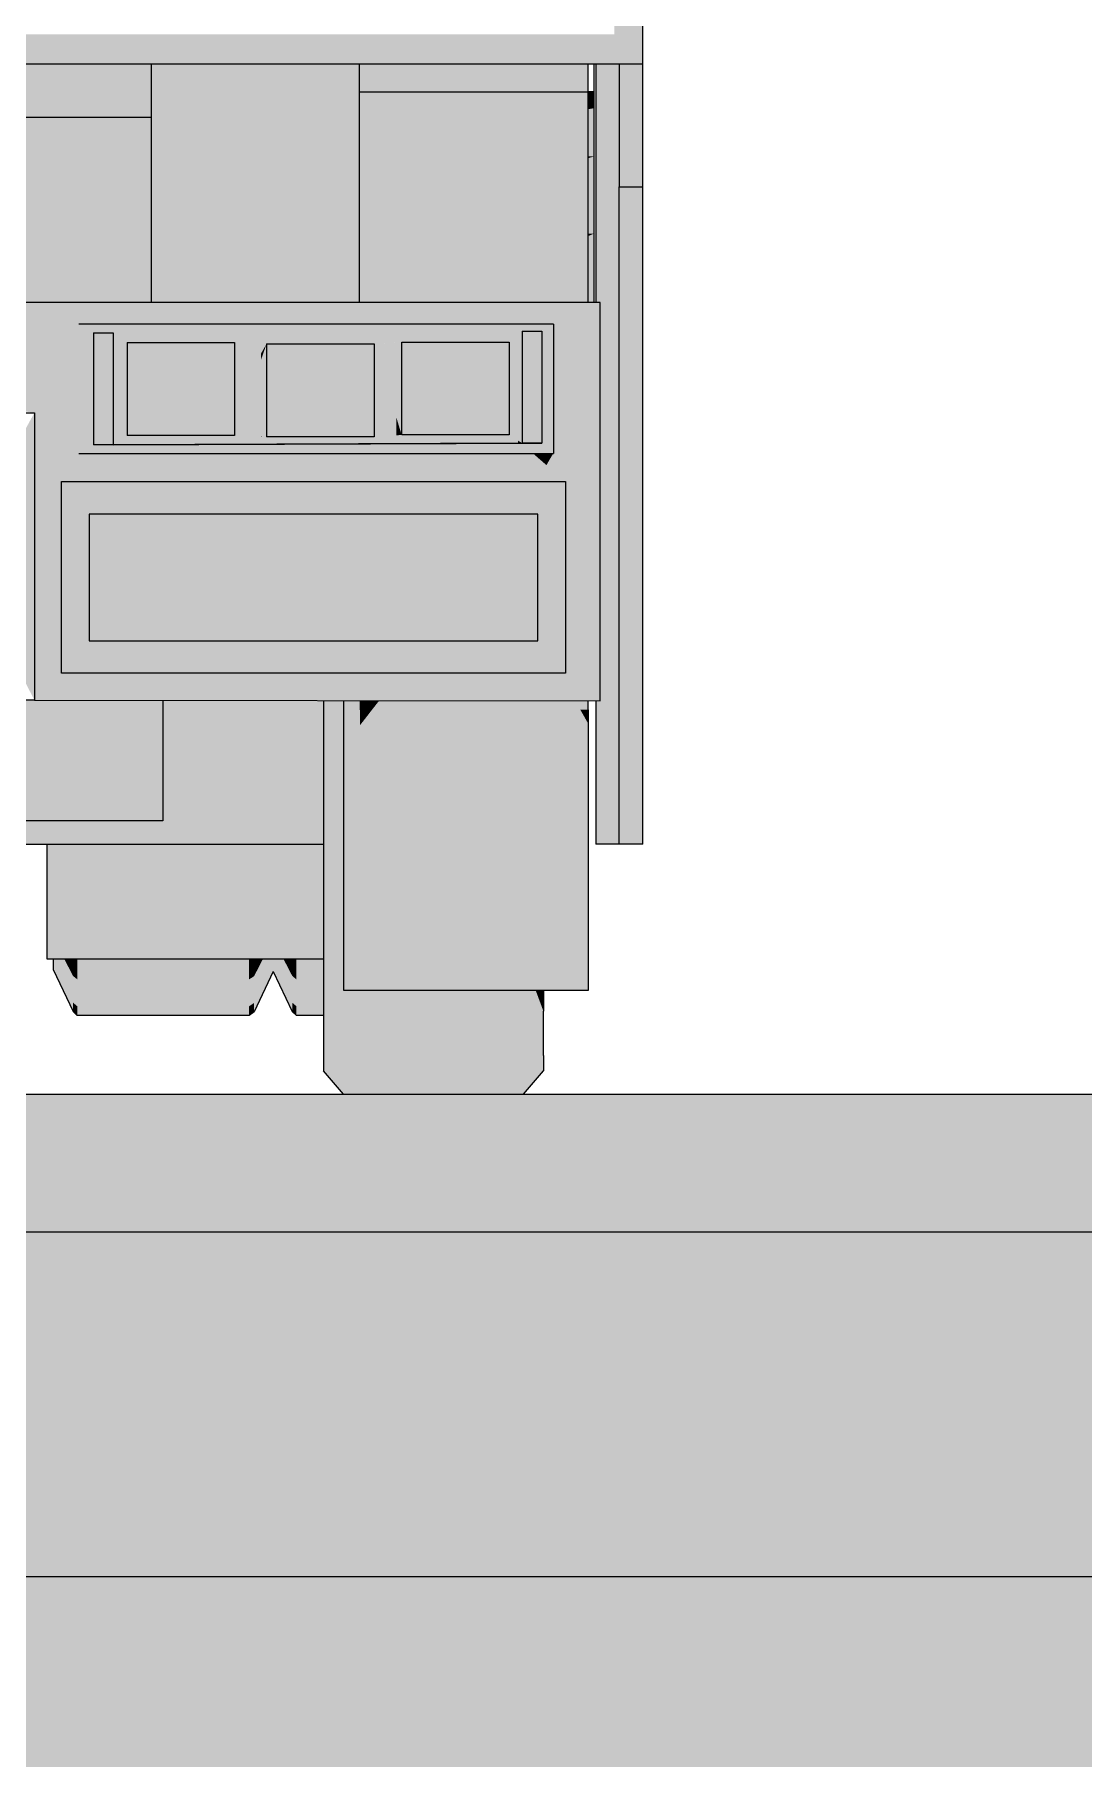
# Model space of a CAD drawing. Header units: millimetres. Extents: x 365175 to 2667127, y -330297 to -162108.
# Drawn here: x 2400148 to 2400910, y -324415 to -323165 of the extents above; entities that cross this region are included whole.
import ezdxf

# ---------------------------------------------------------------- set-up
doc = ezdxf.new("R2010")
doc.units = ezdxf.units.MM
doc.header["$MEASUREMENT"] = 0
doc.linetypes.add('Wipeout_Contour', pattern=[1000, 0, -1000])
doc.layers.add('Cars', color=7, linetype='Continuous')
doc.layers.add('Sols_ Dalles', color=7, linetype='Continuous')

# ---------------------------------------------------------------- blocks, each defined once
blk = doc.blocks.new('Élément de coupe_1427_4', base_point=(2775447.7, -323933.6))
at = {"layer": 'Sols_ Dalles', "linetype": 'Continuous', "lineweight": 0, "true_color": 0x000000}
blk.add_hatch(color=18, dxfattribs=at).paths.add_polyline_path([(2398312.6, -323933.6), (2398312.6, -324033.6), (2401602.6, -324033.6), (2401602.6, -323933.6)])
at = {"layer": 'Sols_ Dalles', "color": 250, "linetype": 'Continuous', "lineweight": 5, "true_color": 0x1f1f1f}
blk.add_line((2398312.6, -323933.6), (2401602.6, -323933.6), dxfattribs=at)
blk = doc.blocks.new('Élément de coupe_1488_4', base_point=(2775447.7, -323933.6))
at = {"color": 254, "linetype": 'Wipeout_Contour', "lineweight": 0, "ltscale": 9501782.059276592}
blk.add_wipeout([(2403585.1, -324283.6), (2403585.1, -324033.6), (2302842.5, -324033.6), (2302842.5, -324283.6)], dxfattribs=at)
at = {"linetype": 'Continuous', "lineweight": 5, "true_color": 0x00e7c4}
h = blk.add_hatch(dxfattribs=at)
h.set_pattern_fill('Plâtre_0004', color=120, style=0, pattern_type=2)
h.set_pattern_definition([(0, (2775447.68, -323933.55), (0, 86.60254), [0, -50]), (0, (2775472.68, -323890.25), (0, 86.60254), [0, -50])])
h.paths.add_polyline_path([(2403585.1, -324283.6), (2403585.1, -324033.6), (2302842.5, -324033.6), (2302842.5, -324283.6)])
at = {"color": 7, "linetype": 'Continuous', "lineweight": 5}
for p, q in [((2403585.1, -324033.6), (2302842.5, -324033.6)), ((2403585.1, -324283.6), (2302842.5, -324283.6))]:
    blk.add_line(p, q, dxfattribs=at)
blk = doc.blocks.new('Élément de coupe_1494_4', base_point=(2775447.7, -323933.6))
at = {"layer": 'Cars', "linetype": 'Continuous', "lineweight": 0, "true_color": 0x000000}
for points in [[(2400589.8, -323186.2), (2400589.8, -321369.7), (2400569.1, -323164.6)], [(2400569.1, -323164.6), (2399156.2, -323186.2), (2400589.8, -323186.2)], [(2399176.9, -323164.6), (2399156.2, -323186.2), (2400569.1, -323164.6)], [(2399552.1, -323186.2), (2399552.1, -323190.8), (2400232.9, -323223.2), (2400232.9, -323186.2)], [(2399552.1, -323186.2), (2399552.1, -323190.8), (2400232.9, -323223.2), (2400232.9, -323186.2)], [(2399552.1, -323190.8), (2399552.1, -323224.9), (2400232.9, -323224.9), (2400232.9, -323223.2)], [(2399552.1, -323190.8), (2399552.1, -323224.9), (2400232.9, -323224.9), (2400232.9, -323223.2)], [(2400232.9, -323359.2), (2400383.9, -323186.2), (2400232.9, -323186.2)], [(2400383.9, -323186.2), (2400232.9, -323359.2), (2400383.9, -323359.2)], [(2400383.9, -323186.2), (2400232.9, -323186.2), (2400232.9, -323318.1), (2400268.8, -323318.1)], [(2400268.8, -323318.1), (2400383.9, -323318.1), (2400383.9, -323186.2)], [(2400383.9, -323186.2), (2400383.9, -323186.5), (2400550.3, -323191.8), (2400550.3, -323186.2)], [(2400383.9, -323186.2), (2400383.9, -323186.5), (2400550.3, -323191.8), (2400550.3, -323186.2)], [(2400383.9, -323186.5), (2400383.9, -323191.8), (2400550.3, -323191.8)], [(2400383.9, -323186.5), (2400383.9, -323191.8), (2400550.3, -323191.8)], [(2400555.7, -323186.2), (2400555.7, -323359.2), (2400558.8, -323359.2), (2400558.8, -323648.2), (2400555.7, -323648.2), (2400555.7, -323752.2), (2400572.7, -323752.2)], [(2400555.7, -323186.2), (2400555.7, -323359.2), (2400558.8, -323359.2), (2400558.8, -323648.2), (2400555.7, -323648.2), (2400555.7, -323752.2), (2400572.7, -323752.2)], [(2400572.7, -323622.2), (2400572.7, -323405.3), (2400572.7, -323275.3), (2400572.7, -323186.2), (2400555.7, -323186.2), (2400572.7, -323752.2)], [(2400572.7, -323622.2), (2400572.7, -323405.3), (2400572.7, -323275.3), (2400572.7, -323186.2), (2400555.7, -323186.2), (2400572.7, -323752.2)], [(2400555.7, -323245.7), (2400557.4, -323242.7), (2400555.7, -323186.2)], [(2400572.7, -323186.2), (2400555.7, -323186.2), (2400557.4, -323242.7), (2400572.7, -323215.9)], [(2400589.8, -323186.2), (2400572.7, -323275.3), (2400589.8, -323275.3)], [(2400589.8, -323186.2), (2400572.7, -323275.3), (2400589.8, -323275.3)], [(2400572.7, -323186.2), (2400572.7, -323275.3), (2400589.8, -323186.2)], [(2400572.7, -323186.2), (2400572.7, -323275.3), (2400589.8, -323186.2)], [(2400572.7, -323215.9), (2400589.8, -323186.2), (2400572.7, -323186.2)], [(2400383.9, -323191.8), (2400383.9, -323192.8), (2400525.9, -323206.2), (2400550.3, -323206.2), (2400550.3, -323191.8)], [(2400383.9, -323191.8), (2400383.9, -323192.8), (2400525.9, -323206.2), (2400550.3, -323206.2), (2400550.3, -323191.8)], [(2400383.9, -323192.8), (2400383.9, -323206.2), (2400525.9, -323206.2)], [(2400383.9, -323192.8), (2400383.9, -323206.2), (2400525.9, -323206.2)], [(2400383.9, -323218.1), (2400550.3, -323218.1), (2400550.3, -323206.2), (2400383.9, -323217.3)], [(2400383.9, -323218.1), (2400550.3, -323218.1), (2400550.3, -323206.2), (2400383.9, -323217.3)], [(2400383.9, -323217.3), (2400550.3, -323206.2), (2400383.9, -323206.2)], [(2400383.9, -323217.3), (2400550.3, -323206.2), (2400383.9, -323206.2)], [(2400554.5, -323206.2), (2400550.3, -323206.2), (2400550.3, -323206.5)], [(2400554.5, -323206.2), (2400550.3, -323206.2), (2400550.3, -323206.5)], [(2400550.3, -323218.1), (2400554.5, -323218.1), (2400554.5, -323206.2), (2400550.3, -323206.5)], [(2400550.3, -323218.1), (2400554.5, -323218.1), (2400554.5, -323206.2), (2400550.3, -323206.5)], [(2400141.6, -323224.9), (2400141.6, -323359.2), (2400146.4, -323359.2), (2400186.9, -323224.9)], [(2400141.6, -323224.9), (2400141.6, -323359.2), (2400146.4, -323359.2), (2400186.9, -323224.9)], [(2400146.4, -323359.2), (2400195.9, -323359.2), (2400195.9, -323224.9), (2400186.9, -323224.9)], [(2400146.4, -323359.2), (2400195.9, -323359.2), (2400195.9, -323224.9), (2400186.9, -323224.9)], [(2400195.9, -323224.9), (2400195.9, -323359.2), (2400198.9, -323359.2), (2400224.3, -323224.9)], [(2400195.9, -323224.9), (2400195.9, -323359.2), (2400198.9, -323359.2), (2400224.3, -323224.9)], [(2400198.9, -323359.2), (2400230, -323359.2), (2400230, -323224.9), (2400224.3, -323224.9)], [(2400198.9, -323359.2), (2400230, -323359.2), (2400230, -323224.9), (2400224.3, -323224.9)], [(2400230, -323359.2), (2400231, -323359.2), (2400232.9, -323330.3), (2400232.9, -323224.9), (2400230, -323224.9)], [(2400230, -323359.2), (2400231, -323359.2), (2400232.9, -323330.3), (2400232.9, -323224.9), (2400230, -323224.9)], [(2400383.9, -323253.1), (2400550.3, -323253.1), (2400550.3, -323218.1), (2400383.9, -323250.9)], [(2400383.9, -323253.1), (2400550.3, -323253.1), (2400550.3, -323218.1), (2400383.9, -323250.9)], [(2400383.9, -323218.1), (2400383.9, -323250.9), (2400550.3, -323218.1)], [(2400383.9, -323218.1), (2400383.9, -323250.9), (2400550.3, -323218.1)], [(2400554.5, -323218.1), (2400550.3, -323218.1), (2400550.3, -323218.9)], [(2400554.5, -323218.1), (2400550.3, -323218.1), (2400550.3, -323218.9)], [(2400550.3, -323218.9), (2400550.3, -323253.1), (2400554.5, -323253.1), (2400554.5, -323218.1)], [(2400550.3, -323218.9), (2400550.3, -323253.1), (2400554.5, -323253.1), (2400554.5, -323218.1)], [(2400383.9, -323305.6), (2400383.9, -323309.1), (2400550.3, -323309.1), (2400550.3, -323253.1)], [(2400383.9, -323305.6), (2400550.3, -323253.1), (2400383.9, -323253.1)], [(2400383.9, -323305.6), (2400550.3, -323253.1), (2400383.9, -323253.1)], [(2400383.9, -323309.1), (2400519.3, -323309.1), (2400530.9, -323288.9), (2400529.2, -323309.1), (2400550.3, -323309.1), (2400550.3, -323253.1), (2400383.9, -323305.6)], [(2400550.3, -323309.1), (2400554.5, -323309.1), (2400554.5, -323253.1), (2400550.3, -323254.4)], [(2400554.5, -323253.1), (2400550.3, -323253.1), (2400550.3, -323254.4)], [(2400554.5, -323253.1), (2400550.3, -323253.1), (2400550.3, -323254.4)], [(2400550.3, -323309.1), (2400554.5, -323309.1), (2400554.5, -323253.1), (2400550.3, -323254.4)], [(2400572.7, -323275.3), (2400559.1, -323299.1), (2400572.7, -323752.2)], [(2400572.7, -323752.2), (2400589.8, -323752.2), (2400572.7, -323275.3)], [(2400572.7, -323752.2), (2400589.8, -323752.2), (2400572.7, -323275.3)], [(2400589.8, -323752.2), (2400589.8, -323622.2), (2400589.8, -323405.3), (2400589.8, -323275.3), (2400572.7, -323275.3)], [(2400589.8, -323752.2), (2400589.8, -323622.2), (2400589.8, -323405.3), (2400589.8, -323275.3), (2400572.7, -323275.3)], [(2400559.1, -323299.1), (2400555.7, -323305), (2400555.7, -323359.2), (2400558.8, -323359.2), (2400558.8, -323648.2), (2400555.7, -323648.2), (2400555.7, -323752.2), (2400572.7, -323752.2)], [(2400383.9, -323309.1), (2400383.9, -323359.2), (2400429.8, -323359.2), (2400550.3, -323309.1)], [(2400383.9, -323309.1), (2400383.9, -323359.2), (2400429.8, -323359.2), (2400509.6, -323326.1), (2400519.3, -323309.1)], [(2400550.3, -323309.1), (2400429.8, -323359.2), (2400550.3, -323359.2)], [(2400523, -323359.2), (2400550.3, -323359.2), (2400550.3, -323309.1), (2400528, -323318.4)], [(2400528, -323318.4), (2400550.3, -323309.1), (2400529.2, -323309.1), (2400528.9, -323310.8)], [(2400550.3, -323310.9), (2400550.3, -323359.2), (2400554.5, -323359.2), (2400554.5, -323309.1)], [(2400550.3, -323310.9), (2400554.5, -323309.1), (2400550.3, -323309.1)], [(2400550.3, -323310.9), (2400550.3, -323359.2), (2400554.5, -323359.2), (2400554.5, -323309.1)], [(2400550.3, -323310.9), (2400554.5, -323309.1), (2400550.3, -323309.1)], [(2400429.8, -323359.2), (2400490.6, -323359.2), (2400509.6, -323326.1)], [(2400231, -323359.2), (2400232.9, -323359.2), (2400232.9, -323330.3)], [(2400231, -323359.2), (2400232.9, -323359.2), (2400232.9, -323330.3)], [(2399552.1, -323359.2), (2400148.3, -323439.1), (2400180.6, -323408.6), (2400180.6, -323374.9), (2400216.2, -323374.9), (2400232.9, -323359.2)], [(2400232.9, -323359.2), (2400216.2, -323374.9), (2400225, -323374.9)], [(2400232.9, -323359.2), (2400225, -323374.9), (2400357.7, -323374.9), (2400383.9, -323359.2)], [(2400383.9, -323359.2), (2400357.7, -323374.9), (2400402.1, -323374.9)], [(2400558.8, -323359.2), (2400383.9, -323359.2), (2400402.1, -323374.9), (2400525, -323374.9), (2400525, -323468.6), (2400510.1, -323468.6), (2400533.8, -323489.1)], [(2400558.8, -323648.2), (2400558.8, -323359.2), (2400533.8, -323628.1)], [(2400533.8, -323628.1), (2400558.8, -323359.2), (2400533.8, -323489.1), (2400533.8, -323587.9)], [(2400180.6, -323374.9), (2400144.2, -323438.5), (2400148.3, -323439.1), (2400180.6, -323408.6)], [(2400180.7, -323374.9), (2400180.6, -323374.9), (2400180.6, -323437.9)], [(2400180.7, -323374.9), (2400180.6, -323374.9), (2400180.6, -323437.9)], [(2400180.6, -323437.9), (2400180.6, -323468.6), (2400180.7, -323468.6), (2400180.7, -323374.9)], [(2400180.6, -323437.9), (2400180.6, -323468.6), (2400180.7, -323468.6), (2400180.7, -323374.9)], [(2400525, -323374.9), (2400180.7, -323374.9), (2400516.5, -323379.8)], [(2400516.5, -323379.8), (2400180.7, -323374.9), (2400502.2, -323379.8)], [(2400180.7, -323374.9), (2400205.5, -323381.2), (2400502.2, -323379.8)], [(2400191.1, -323462.5), (2400180.7, -323374.9), (2400180.7, -323468.6)], [(2400191.1, -323381.2), (2400180.7, -323374.9), (2400191.1, -323462.5)], [(2400205.5, -323381.2), (2400180.7, -323374.9), (2400191.1, -323381.2)], [(2400516.5, -323461.1), (2400525, -323468.6), (2400525, -323374.9), (2400516.5, -323461), (2400516.5, -323461.1)], [(2400525, -323374.9), (2400516.5, -323379.8), (2400516.5, -323379.8), (2400516.5, -323461)], [(2400187.8, -323387), (2400187.8, -323434.3), (2400191.1, -323462.5), (2400191.1, -323381.2)], [(2400205.5, -323381.2), (2400191.1, -323381.2), (2400205.5, -323462.5)], [(2400191.1, -323381.2), (2400191.1, -323462.5), (2400191.1, -323462.5)], [(2400191.1, -323381.2), (2400191.1, -323462.5), (2400191.1, -323462.5)], [(2400191.1, -323381.2), (2400191.1, -323381.2), (2400191.1, -323462.5)], [(2400191.1, -323381.2), (2400191.1, -323381.2), (2400191.1, -323462.5)], [(2400205.5, -323462.5), (2400191.1, -323381.2), (2400191.1, -323462.5)], [(2400502.2, -323379.8), (2400205.5, -323381.2), (2400492.8, -323387.8)], [(2400414.8, -323387.8), (2400205.5, -323381.2), (2400293.5, -323388.2)], [(2400241.6, -323384), (2400205.5, -323381.2), (2400215.5, -323388.2), (2400293.5, -323388.2)], [(2400492.8, -323387.8), (2400205.5, -323381.2), (2400414.8, -323387.8)], [(2400215.5, -323388.2), (2400205.5, -323381.2), (2400205.5, -323381.3), (2400215.5, -323455.6)], [(2400205.5, -323381.3), (2400205.5, -323462.5), (2400215.5, -323455.6)], [(2400211.7, -323427.2), (2400215.5, -323455.6), (2400215.5, -323388.2), (2400211.7, -323394.9)], [(2400215.5, -323388.2), (2400215.6, -323455.6), (2400215.6, -323388.2)], [(2400215.5, -323388.2), (2400215.6, -323455.6), (2400215.6, -323388.2)], [(2400215.5, -323388.2), (2400215.5, -323455.6), (2400215.6, -323455.6)], [(2400215.5, -323388.2), (2400215.5, -323455.6), (2400215.6, -323455.6)], [(2400293.5, -323388.2), (2400215.6, -323388.2), (2400293.5, -323455.6)], [(2400215.6, -323455.6), (2400293.5, -323455.6), (2400215.6, -323388.2)], [(2400293.5, -323388.2), (2400394.7, -323389.1), (2400414.8, -323387.8)], [(2400316.8, -323389.1), (2400293.5, -323388.2), (2400293.5, -323455.5)], [(2400293.5, -323388.2), (2400316.8, -323389.1), (2400394.7, -323389.1)], [(2400293.5, -323455.6), (2400316.8, -323456.5), (2400316.8, -323389.1), (2400293.5, -323455.5)], [(2400316.8, -323389.1), (2400312.7, -323400.8), (2400312.7, -323456.3), (2400316.8, -323456.5)], [(2400312.7, -323396.2), (2400312.7, -323400.8), (2400316.8, -323389.1)], [(2400394.8, -323389.1), (2400316.8, -323389.1), (2400394.8, -323456.5)], [(2400316.8, -323389.1), (2400316.8, -323456.5), (2400316.8, -323456.5)], [(2400316.8, -323389.1), (2400316.8, -323456.5), (2400316.8, -323456.5)], [(2400316.8, -323389.1), (2400316.8, -323456.5), (2400316.8, -323389.1)], [(2400316.8, -323389.1), (2400316.8, -323456.5), (2400316.8, -323389.1)], [(2400394.8, -323456.5), (2400316.8, -323389.1), (2400316.8, -323456.5)], [(2400414.8, -323387.8), (2400394.8, -323389.1), (2400394.8, -323389.1), (2400414.8, -323455.2)], [(2400394.8, -323456.5), (2400414.8, -323455.2), (2400394.8, -323389.1)], [(2400411, -323442.6), (2400414.8, -323455.2), (2400414.8, -323387.8), (2400411, -323394.5)], [(2400414.8, -323387.8), (2400414.9, -323455.2), (2400414.9, -323387.8)], [(2400414.8, -323387.8), (2400414.9, -323455.2), (2400414.9, -323387.8)], [(2400414.8, -323387.8), (2400414.8, -323455.2), (2400414.9, -323455.2)], [(2400414.8, -323387.8), (2400414.8, -323455.2), (2400414.9, -323455.2)], [(2400414.9, -323455.2), (2400492.8, -323455.2), (2400414.9, -323387.8)], [(2400492.8, -323387.8), (2400414.9, -323387.8), (2400492.8, -323455.2)], [(2400492.8, -323455.2), (2400502.2, -323461.1), (2400502.2, -323379.8), (2400492.8, -323455.1), (2400492.8, -323455.2)], [(2400492.8, -323387.8), (2400492.8, -323387.8), (2400492.8, -323455.1), (2400502.2, -323379.8)], [(2400499.3, -323402.5), (2400499.3, -323459.4), (2400502.2, -323461.1), (2400502.2, -323379.8)], [(2400499.3, -323402.5), (2400502.2, -323379.8), (2400499.3, -323384.7)], [(2400502.2, -323461.1), (2400516.5, -323379.8), (2400502.2, -323379.8)], [(2400502.2, -323461.1), (2400516.5, -323461.1), (2400516.5, -323379.8)], [(2400502.2, -323379.8), (2400502.2, -323461.1), (2400502.2, -323379.8)], [(2400502.2, -323379.8), (2400502.2, -323461.1), (2400502.2, -323379.8)], [(2400502.2, -323379.8), (2400502.2, -323461.1), (2400502.2, -323461.1)], [(2400502.2, -323379.8), (2400502.2, -323461.1), (2400502.2, -323461.1)], [(2400167.9, -323489.1), (2400180.6, -323463.7), (2400180.6, -323408.6), (2400148.3, -323439.1)], [(2400167.9, -323489.1), (2400180.6, -323463.7), (2400180.6, -323408.6), (2400148.3, -323439.1)], [(2400215.5, -323455.6), (2400211.7, -323427.2), (2400211.7, -323458.2)], [(2400148.3, -323647.6), (2400148.3, -323439.1), (2400133.8, -323619.5)], [(2400148.3, -323647.6), (2400148.3, -323439.1), (2400133.8, -323619.5)], [(2400148.3, -323439.1), (2400133.8, -323465.5), (2400133.8, -323619.5)], [(2400148.3, -323439.1), (2400133.8, -323465.5), (2400133.8, -323619.5)], [(2400167.9, -323489.1), (2400148.3, -323439.1), (2400148.3, -323647.6)], [(2400148.3, -323439.1), (2400148.3, -323547.1), (2400160.7, -323547), (2400167.9, -323489.1)], [(2400187.8, -323434.3), (2400187.8, -323464.4), (2400191.1, -323462.5)], [(2400414.8, -323455.2), (2400411, -323442.6), (2400411, -323455.5)], [(2400167.9, -323489.1), (2400202, -323468.6), (2400180.6, -323468.6), (2400180.6, -323463.7)], [(2400167.9, -323489.1), (2400202, -323468.6), (2400180.6, -323468.6), (2400180.6, -323463.7)], [(2400180.7, -323468.6), (2400525, -323468.6), (2400191.1, -323462.5)], [(2400187.8, -323468.3), (2400202.1, -323468.3), (2400205.3, -323462.8), (2400191.1, -323462.5), (2400187.8, -323464.4)], [(2400205.5, -323462.5), (2400191.1, -323462.5), (2400525, -323468.6)], [(2400191.1, -323462.5), (2400205.3, -323462.8), (2400205.5, -323462.5)], [(2400205.5, -323462.5), (2400502.2, -323461.1), (2400215.5, -323455.6)], [(2400205.5, -323462.5), (2400525, -323468.6), (2400516.5, -323461.1)], [(2400215.5, -323455.6), (2400211.7, -323458.2), (2400211.7, -323462.3), (2400248.4, -323462.3), (2400289.8, -323462.1), (2400292.7, -323457.1)], [(2400212.2, -323462.5), (2400501.6, -323461.2), (2400501.5, -323461.1)], [(2400212.2, -323462.5), (2400501.6, -323461.2), (2400501.5, -323461.1)], [(2400316.8, -323456.5), (2400215.5, -323455.6), (2400502.2, -323461.1)], [(2400293.5, -323455.6), (2400215.5, -323455.6), (2400316.8, -323456.5)], [(2400293.1, -323456.3), (2400215.5, -323455.6), (2400292.7, -323457.1)], [(2400215.5, -323455.6), (2400293.1, -323456.3), (2400293.5, -323455.6)], [(2400289.8, -323462.1), (2400250.5, -323462.3), (2400289.7, -323462.3)], [(2400312.7, -323456.4), (2400316.8, -323456.5), (2400312.7, -323456.3)], [(2400312.7, -323457.5), (2400393.3, -323459), (2400393.6, -323458.4), (2400316.8, -323456.5), (2400312.7, -323456.4)], [(2400312.7, -323457.5), (2400312.7, -323462), (2400391.8, -323461.6), (2400393.3, -323459)], [(2400391.8, -323461.7), (2400312.7, -323462), (2400312.7, -323463.6), (2400390.6, -323463.6)], [(2400394.7, -323456.5), (2400316.8, -323456.5), (2400502.2, -323461.1)], [(2400394.7, -323456.5), (2400316.8, -323456.5), (2400393.6, -323458.4)], [(2400492.8, -323455.2), (2400394.7, -323456.5), (2400502.2, -323461.1)], [(2400394.7, -323456.5), (2400492.8, -323455.2), (2400414.8, -323455.2)], [(2400411, -323456.3), (2400411, -323457.2), (2400489.7, -323460.6), (2400492.8, -323455.2)], [(2400411, -323455.5), (2400411, -323456.3), (2400492.8, -323455.2), (2400414.8, -323455.2)], [(2400489.7, -323460.6), (2400411, -323457.2), (2400411, -323458.8), (2400489.6, -323460.8)], [(2400489.6, -323460.8), (2400411, -323458.8), (2400411, -323459.4), (2400489.6, -323460.9)], [(2400489.6, -323460.9), (2400411, -323459.4), (2400411, -323461.6), (2400489.4, -323461.2)], [(2400411, -323461.6), (2400411, -323461.9), (2400489, -323461.9), (2400489.4, -323461.3)], [(2400499.3, -323461), (2400502.2, -323461.1), (2400499.3, -323459.4)], [(2400499.3, -323461), (2400499.3, -323461.1), (2400502.2, -323461.1)], [(2400516.5, -323461.1), (2400499.3, -323461.2), (2400499.3, -323466.1), (2400513.7, -323466.1)], [(2400502.2, -323461.1), (2400499.3, -323461.1), (2400499.3, -323461.2)], [(2400499.3, -323461.1), (2400499.3, -323461.1), (2400502.2, -323461.1)], [(2400501.5, -323461.1), (2400501.6, -323461.2), (2400516.5, -323461.1), (2400502.2, -323461.1)], [(2400501.5, -323461.1), (2400501.6, -323461.2), (2400516.5, -323461.1), (2400502.2, -323461.1)], [(2400167.9, -323489.1), (2400533.8, -323489.1), (2400510.1, -323468.6), (2400202, -323468.6)], [(2400167.9, -323489.1), (2400513.1, -323489.1), (2400519.9, -323477.1), (2400510.1, -323468.6), (2400202, -323468.6)], [(2400510.1, -323468.6), (2400519.9, -323477.1), (2400524.8, -323468.6)], [(2400167.9, -323628.1), (2400167.9, -323489.1), (2400148.3, -323647.6)], [(2400160.7, -323547), (2400167, -323547), (2400167, -323628.9), (2400167.9, -323628.1), (2400167.9, -323489.1)], [(2400167.9, -323628.1), (2400188, -323604.5), (2400167.9, -323489.1)], [(2400188, -323604.5), (2400188, -323512.7), (2400167.9, -323489.1)], [(2400167.9, -323489.1), (2400513.7, -323512.7), (2400533.8, -323489.1)], [(2400513.7, -323512.7), (2400167.9, -323489.1), (2400188, -323512.7)], [(2400167.9, -323489.1), (2400167.9, -323545.5), (2400177.7, -323545.4)], [(2400188, -323512.7), (2400167.9, -323489.1), (2400177.7, -323545.4), (2400188, -323545.3)], [(2400167.9, -323489.1), (2400500.1, -323511.7), (2400513.1, -323489.1)], [(2400167.9, -323489.1), (2400188, -323512.7), (2400499.6, -323512.7), (2400500.1, -323511.7)], [(2400533.8, -323489.1), (2400513.7, -323604.5), (2400533.8, -323628.1)], [(2400513.7, -323512.7), (2400513.7, -323604.5), (2400533.8, -323489.1)], [(2400188, -323512.7), (2400513.7, -323604.5), (2400513.7, -323512.7)], [(2400188, -323512.7), (2400188, -323604.5), (2400513.7, -323604.5)], [(2400188, -323512.7), (2400301.6, -323544.7), (2400481.9, -323543.7), (2400499.6, -323512.7)], [(2400188, -323512.7), (2400188, -323545.3), (2400301.6, -323544.7)], [(2400167.9, -323628.1), (2400533.8, -323628.1), (2400513.7, -323604.5)], [(2400188, -323604.5), (2400167.9, -323628.1), (2400513.7, -323604.5)], [(2400533.8, -323628.1), (2400148.3, -323647.6), (2400558.8, -323648.2)], [(2400167.9, -323628.1), (2400148.3, -323647.6), (2400533.8, -323628.1)], [(2400167, -323628.9), (2400167, -323629.6), (2400504.2, -323629.6), (2400533.8, -323628.1), (2400167.9, -323628.1)], [(2400504.2, -323629.6), (2400532.9, -323629.6), (2400533.8, -323628.1)], [(2399418.1, -323752.2), (2400358.1, -323752.2), (2400358.1, -323647.9), (2400241.4, -323647.7), (2400241.4, -323735.2), (2399529.6, -323735.2), (2399529.6, -323646.7), (2399470.3, -323646.6), (2399418.1, -323668.9)], [(2399418.1, -323752.2), (2400358.1, -323752.2), (2400358.1, -323647.9), (2400241.4, -323647.7), (2400241.4, -323735.2), (2399529.6, -323735.2), (2399529.6, -323646.7), (2399470.3, -323646.6), (2399418.1, -323668.9)], [(2399993.6, -323647.4), (2399532.4, -323735.2), (2400241.4, -323735.2), (2400241.4, -323647.7)], [(2399993.6, -323647.4), (2399532.4, -323735.2), (2400241.4, -323735.2), (2400241.4, -323647.7)], [(2400367.1, -323647.9), (2400358.1, -323647.9), (2400358.1, -323677.1), (2400372.6, -323681.5)], [(2400367.1, -323647.9), (2400358.1, -323647.9), (2400358.1, -323677.1), (2400372.6, -323681.5)], [(2400372.6, -323647.9), (2400367.1, -323647.9), (2400372.6, -323681.5)], [(2400372.6, -323647.9), (2400367.1, -323647.9), (2400372.6, -323681.5)], [(2400372.8, -323647.9), (2400372.6, -323647.9), (2400372.6, -323681.5), (2400372.8, -323681.5)], [(2400372.8, -323647.9), (2400372.6, -323647.9), (2400372.6, -323681.5), (2400372.8, -323681.5)], [(2400372.8, -323647.9), (2400372.8, -323858.2), (2400384.7, -323664.8), (2400384, -323647.9)], [(2400372.8, -323647.9), (2400372.8, -323669), (2400382.1, -323669), (2400384.7, -323665.6), (2400384.7, -323664.8), (2400384, -323647.9)], [(2400384.7, -323647.9), (2400384, -323647.9), (2400384.7, -323664.8), (2400384.7, -323654.6)], [(2400384.7, -323647.9), (2400384, -323647.9), (2400384.7, -323664.8), (2400384.7, -323654.6)], [(2400384.7, -323654.6), (2400497.8, -323654.6), (2400463.6, -323648), (2400384.7, -323647.9)], [(2400384.7, -323647.9), (2400384.7, -323654.6), (2400393.3, -323654.6), (2400398.5, -323648)], [(2400550.3, -323648.2), (2400463.6, -323648), (2400497.7, -323654.6), (2400550.3, -323654.6)], [(2400372.8, -323858.2), (2400550.3, -323858.2), (2400384.7, -323664.8)], [(2400384.7, -323664.8), (2400550.3, -323664.8), (2400544.5, -323654.6), (2400497.7, -323654.6), (2400497.8, -323654.6), (2400384.7, -323654.6)], [(2400393.3, -323654.6), (2400384.7, -323654.6), (2400384.7, -323664.8), (2400385.4, -323664.8)], [(2400384.7, -323664.8), (2400550.3, -323858.2), (2400550.3, -323664.8)], [(2400384.7, -323665.6), (2400385.1, -323665.1), (2400384.7, -323664.8)], [(2400384.7, -323664.8), (2400385.1, -323665.1), (2400385.4, -323664.8)], [(2400497.8, -323654.6), (2400393.3, -323654.6), (2400497.8, -323654.6)], [(2400544.5, -323654.6), (2400497.7, -323654.6), (2400497.8, -323654.6), (2400544.5, -323654.6)], [(2400544.5, -323654.6), (2400550.3, -323664.8), (2400550.3, -323654.6)], [(2400372.6, -323763.6), (2400358.1, -323677.1), (2400358.1, -323755.1)], [(2400372.6, -323763.6), (2400358.1, -323677.1), (2400358.1, -323755.1)], [(2400372.6, -323681.5), (2400358.1, -323677.1), (2400372.6, -323763.6)], [(2400372.6, -323681.5), (2400358.1, -323677.1), (2400372.6, -323763.6)], [(2400372.6, -323681.5), (2400372.6, -323763.6), (2400372.8, -323763.6), (2400372.8, -323681.6)], [(2400372.6, -323681.5), (2400372.8, -323681.6), (2400372.8, -323681.5)], [(2400372.6, -323681.5), (2400372.6, -323763.6), (2400372.8, -323763.6), (2400372.8, -323681.6)], [(2400372.6, -323681.5), (2400372.8, -323681.6), (2400372.8, -323681.5)], [(2400157.4, -323752.2), (2400157.4, -323835.3), (2400358.1, -323835.3), (2400358.1, -323752.2)], [(2400157.4, -323752.2), (2400157.4, -323835.3), (2400358.1, -323835.3), (2400358.1, -323752.2)], [(2400157.4, -323752.2), (2400157.4, -323835.3), (2400217.5, -323835.3), (2400265.2, -323752.2)], [(2400372.6, -323834), (2400358.1, -323755.1), (2400358.1, -323821.9)], [(2400372.6, -323834), (2400358.1, -323755.1), (2400358.1, -323821.9)], [(2400372.6, -323763.6), (2400358.1, -323755.1), (2400372.6, -323834)], [(2400372.6, -323763.6), (2400358.1, -323755.1), (2400372.6, -323834)], [(2400372.6, -323763.6), (2400372.6, -323834), (2400372.8, -323834), (2400372.8, -323763.6)], [(2400372.6, -323763.6), (2400372.6, -323834), (2400372.8, -323834), (2400372.8, -323763.6)], [(2400372.6, -323763.6), (2400372.8, -323763.6), (2400372.8, -323763.6)], [(2400372.6, -323763.6), (2400372.8, -323763.6), (2400372.8, -323763.6)], [(2400372.6, -323888), (2400358.1, -323821.9), (2400358.1, -323873.3)], [(2400372.6, -323888), (2400358.1, -323821.9), (2400358.1, -323873.3)], [(2400372.6, -323834), (2400358.1, -323821.9), (2400372.6, -323888)], [(2400372.6, -323834), (2400358.1, -323821.9), (2400372.6, -323888)], [(2400166.6, -323835.3), (2400161.9, -323835.3), (2400161.9, -323837.1), (2400176.3, -323867.1)], [(2400166.6, -323835.3), (2400161.9, -323835.3), (2400161.9, -323837.1), (2400176.3, -323867.1)], [(2400176.3, -323873.6), (2400161.9, -323837.1), (2400161.9, -323843)], [(2400176.3, -323873.6), (2400161.9, -323837.1), (2400161.9, -323843)], [(2400176.3, -323867.1), (2400161.9, -323837.1), (2400176.3, -323873.6)], [(2400176.3, -323867.1), (2400161.9, -323837.1), (2400176.3, -323873.6)], [(2400166.6, -323835.3), (2400176.3, -323867.1), (2400176.3, -323847.7), (2400169.9, -323835.3)], [(2400166.6, -323835.3), (2400176.3, -323867.1), (2400176.3, -323847.7), (2400169.9, -323835.3)], [(2400169.9, -323835.3), (2400176.3, -323847.7), (2400173.1, -323835.3)], [(2400169.9, -323835.3), (2400176.3, -323847.7), (2400173.1, -323835.3)], [(2400173.1, -323835.3), (2400176.3, -323847.7), (2400176.3, -323835.3)], [(2400173.1, -323835.3), (2400176.3, -323847.7), (2400176.3, -323835.3)], [(2400176.3, -323847.7), (2400179.4, -323850.2), (2400179.4, -323835.3), (2400177.6, -323835.3)], [(2400176.3, -323847.7), (2400179.4, -323850.2), (2400179.4, -323835.3), (2400177.6, -323835.3)], [(2400176.3, -323835.3), (2400176.3, -323847.7), (2400177.6, -323835.3)], [(2400176.3, -323835.3), (2400176.3, -323847.7), (2400177.6, -323835.3)], [(2400179.4, -323850.2), (2400238.1, -323835.3), (2400179.4, -323835.3)], [(2400179.4, -323850.2), (2400238.1, -323835.3), (2400179.4, -323835.3)], [(2400238.1, -323835.3), (2400179.4, -323850.2), (2400304.1, -323850.2), (2400304.1, -323835.3)], [(2400238.1, -323835.3), (2400179.4, -323850.2), (2400304.1, -323850.2), (2400304.1, -323835.3)], [(2400304.1, -323850.2), (2400307.7, -323847.9), (2400306.2, -323835.3), (2400304.1, -323835.3)], [(2400304.1, -323850.2), (2400307.7, -323847.9), (2400306.2, -323835.3), (2400304.1, -323835.3)], [(2400306.2, -323835.3), (2400307.7, -323847.9), (2400307.7, -323835.3)], [(2400306.2, -323835.3), (2400307.7, -323847.9), (2400307.7, -323835.3)], [(2400307.7, -323867.3), (2400317.5, -323835.3), (2400314.2, -323835.3), (2400307.7, -323847.9)], [(2400307.7, -323867.3), (2400317.5, -323835.3), (2400314.2, -323835.3), (2400307.7, -323847.9)], [(2400317.5, -323835.3), (2400307.7, -323867.3), (2400321.6, -323838.5), (2400321.6, -323835.3)], [(2400317.5, -323835.3), (2400307.7, -323867.3), (2400321.6, -323838.5), (2400321.6, -323835.3)], [(2400310.9, -323835.3), (2400307.7, -323847.9), (2400314.2, -323835.3)], [(2400310.9, -323835.3), (2400307.7, -323847.9), (2400314.2, -323835.3)], [(2400307.7, -323835.3), (2400307.7, -323847.9), (2400310.9, -323835.3)], [(2400307.7, -323835.3), (2400307.7, -323847.9), (2400310.9, -323835.3)], [(2400307.7, -323867.3), (2400307.7, -323873.8), (2400321.6, -323838.8), (2400321.6, -323838.5)], [(2400307.7, -323867.3), (2400307.7, -323873.8), (2400321.6, -323838.8), (2400321.6, -323838.5)], [(2400321.6, -323844.4), (2400321.6, -323838.8), (2400307.7, -323873.8)], [(2400321.6, -323844.4), (2400321.6, -323838.8), (2400307.7, -323873.8)], [(2400321.6, -323835.3), (2400321.6, -323838.5), (2400335.4, -323867.1), (2400325.7, -323835.3)], [(2400321.6, -323835.3), (2400321.6, -323838.5), (2400335.4, -323867.1), (2400325.7, -323835.3)], [(2400321.6, -323838.5), (2400321.6, -323838.8), (2400335.4, -323873.6), (2400335.4, -323867.1)], [(2400321.6, -323838.5), (2400321.6, -323838.8), (2400335.4, -323873.6), (2400335.4, -323867.1)], [(2400321.6, -323838.8), (2400321.6, -323844.4), (2400335.4, -323873.6)], [(2400321.6, -323838.8), (2400321.6, -323844.4), (2400335.4, -323873.6)], [(2400329, -323835.3), (2400325.7, -323835.3), (2400335.4, -323867.1), (2400335.4, -323847.7)], [(2400329, -323835.3), (2400325.7, -323835.3), (2400335.4, -323867.1), (2400335.4, -323847.7)], [(2400332.2, -323835.3), (2400329, -323835.3), (2400335.4, -323847.7)], [(2400332.2, -323835.3), (2400329, -323835.3), (2400335.4, -323847.7)], [(2400335.4, -323835.3), (2400332.2, -323835.3), (2400335.4, -323847.7)], [(2400335.4, -323835.3), (2400332.2, -323835.3), (2400335.4, -323847.7)], [(2400335.4, -323847.7), (2400338.4, -323850.2), (2400338.4, -323835.3), (2400336.7, -323835.3)], [(2400335.4, -323847.7), (2400338.4, -323850.2), (2400338.4, -323835.3), (2400336.7, -323835.3)], [(2400335.4, -323835.3), (2400335.4, -323847.7), (2400336.7, -323835.3)], [(2400335.4, -323835.3), (2400335.4, -323847.7), (2400336.7, -323835.3)], [(2400338.4, -323850.2), (2400358.1, -323845.2), (2400358.1, -323835.3), (2400338.4, -323835.3)], [(2400338.4, -323850.2), (2400358.1, -323845.2), (2400358.1, -323835.3), (2400338.4, -323835.3)], [(2400372.8, -323834), (2400372.6, -323834), (2400372.8, -323834)], [(2400372.8, -323834), (2400372.6, -323834), (2400372.8, -323834)], [(2400372.6, -323834), (2400372.6, -323888), (2400503.2, -323888), (2400431.2, -323858.2), (2400372.8, -323858.2), (2400372.8, -323834)], [(2400372.6, -323834), (2400372.6, -323888), (2400503.2, -323888), (2400431.2, -323858.2), (2400372.8, -323858.2), (2400372.8, -323834)], [(2400176.3, -323847.7), (2400176.3, -323867.1), (2400179.4, -323850.2)], [(2400176.3, -323847.7), (2400176.3, -323867.1), (2400179.4, -323850.2)], [(2400179.4, -323869.7), (2400179.4, -323850.2), (2400176.3, -323867.1)], [(2400179.4, -323869.7), (2400179.4, -323850.2), (2400176.3, -323867.1)], [(2400304.1, -323850.2), (2400179.4, -323869.7), (2400304.1, -323869.7)], [(2400304.1, -323850.2), (2400179.4, -323869.7), (2400304.1, -323869.7)], [(2400304.1, -323850.2), (2400179.4, -323850.2), (2400179.4, -323869.7)], [(2400304.1, -323850.2), (2400179.4, -323850.2), (2400179.4, -323869.7)], [(2400307.7, -323867.3), (2400307.7, -323847.9), (2400304.1, -323850.2)], [(2400307.7, -323867.3), (2400307.7, -323847.9), (2400304.1, -323850.2)], [(2400307.7, -323867.3), (2400304.1, -323850.2), (2400304.1, -323869.7)], [(2400307.7, -323867.3), (2400304.1, -323850.2), (2400304.1, -323869.7)], [(2400338.4, -323850.2), (2400335.4, -323847.7), (2400335.4, -323867.1)], [(2400338.4, -323850.2), (2400335.4, -323847.7), (2400335.4, -323867.1)], [(2400338.4, -323869.7), (2400338.4, -323850.2), (2400335.4, -323867.1)], [(2400338.4, -323869.7), (2400338.4, -323850.2), (2400335.4, -323867.1)], [(2400338.4, -323850.2), (2400358.1, -323850.2), (2400358.1, -323845.2)], [(2400338.4, -323850.2), (2400358.1, -323850.2), (2400358.1, -323845.2)], [(2400338.4, -323850.2), (2400338.4, -323869.7), (2400358.1, -323866.6), (2400358.1, -323850.2)], [(2400338.4, -323850.2), (2400338.4, -323869.7), (2400358.1, -323866.6), (2400358.1, -323850.2)], [(2400338.4, -323869.7), (2400358.1, -323869.7), (2400358.1, -323866.6)], [(2400338.4, -323869.7), (2400358.1, -323869.7), (2400358.1, -323866.6)], [(2400431.2, -323858.2), (2400503.2, -323888), (2400503.2, -323858.2)], [(2400431.2, -323858.2), (2400503.2, -323888), (2400503.2, -323858.2)], [(2400503.2, -323888), (2400517.7, -323873.3), (2400512.1, -323858.2), (2400503.2, -323858.2)], [(2400517.7, -323858.2), (2400512.1, -323858.2), (2400517.7, -323873.3)], [(2400176.3, -323873.6), (2400179.4, -323869.7), (2400176.3, -323867.1)], [(2400176.3, -323873.6), (2400179.4, -323869.7), (2400176.3, -323867.1)], [(2400179.4, -323876.3), (2400179.4, -323869.7), (2400176.3, -323873.6)], [(2400179.4, -323876.3), (2400179.4, -323869.7), (2400176.3, -323873.6)], [(2400304.1, -323869.7), (2400179.4, -323876.3), (2400304.1, -323876.3)], [(2400304.1, -323869.7), (2400179.4, -323876.3), (2400304.1, -323876.3)], [(2400179.4, -323876.3), (2400304.1, -323869.7), (2400179.4, -323869.7)], [(2400179.4, -323876.3), (2400304.1, -323869.7), (2400179.4, -323869.7)], [(2400307.7, -323867.3), (2400304.1, -323869.7), (2400307.7, -323873.8)], [(2400307.7, -323867.3), (2400304.1, -323869.7), (2400307.7, -323873.8)], [(2400307.7, -323873.8), (2400304.1, -323869.7), (2400304.1, -323876.3)], [(2400307.7, -323873.8), (2400304.1, -323869.7), (2400304.1, -323876.3)], [(2400335.4, -323867.1), (2400335.4, -323873.6), (2400338.4, -323869.7)], [(2400335.4, -323867.1), (2400335.4, -323873.6), (2400338.4, -323869.7)], [(2400338.4, -323876.3), (2400338.4, -323869.7), (2400335.4, -323873.6)], [(2400338.4, -323876.3), (2400338.4, -323869.7), (2400335.4, -323873.6)], [(2400338.4, -323869.7), (2400338.4, -323876.3), (2400358.1, -323875.3), (2400358.1, -323873.3), (2400358.1, -323869.7)], [(2400338.4, -323869.7), (2400338.4, -323876.3), (2400358.1, -323875.3), (2400358.1, -323873.3), (2400358.1, -323869.7)], [(2400338.4, -323876.3), (2400358.1, -323876.3), (2400358.1, -323875.3)], [(2400338.4, -323876.3), (2400358.1, -323876.3), (2400358.1, -323875.3)], [(2400372.6, -323922), (2400358.1, -323873.3), (2400358.1, -323905.5)], [(2400372.6, -323922), (2400358.1, -323873.3), (2400358.1, -323905.5)], [(2400372.6, -323888), (2400358.1, -323873.3), (2400372.6, -323922)], [(2400372.6, -323888), (2400358.1, -323873.3), (2400372.6, -323922)], [(2400517.7, -323873.3), (2400503.2, -323888), (2400517.7, -323905.5)], [(2400372.6, -323922), (2400503.2, -323922), (2400372.6, -323888)], [(2400372.6, -323922), (2400503.2, -323922), (2400372.6, -323888)], [(2400503.2, -323888), (2400372.6, -323888), (2400503.2, -323922)], [(2400503.2, -323888), (2400372.6, -323888), (2400503.2, -323922)], [(2400517.7, -323905.5), (2400503.2, -323888), (2400503.2, -323922)], [(2400372.6, -323933.6), (2400358.1, -323905.5), (2400358.1, -323916.6)], [(2400372.6, -323933.6), (2400358.1, -323905.5), (2400358.1, -323916.6)], [(2400372.6, -323933.6), (2400372.6, -323922), (2400358.1, -323905.5)], [(2400372.6, -323933.6), (2400372.6, -323922), (2400358.1, -323905.5)], [(2400517.7, -323905.5), (2400503.2, -323922), (2400517.7, -323916.6)], [(2400517.7, -323905.5), (2400503.2, -323922), (2400517.7, -323916.6)], [(2400517.7, -323916.6), (2400503.2, -323922), (2400503.2, -323933.6)], [(2400517.7, -323916.6), (2400503.2, -323922), (2400503.2, -323933.6)], [(2400503.2, -323922), (2400372.6, -323922), (2400503.2, -323933.6)], [(2400503.2, -323922), (2400372.6, -323922), (2400503.2, -323933.6)], [(2400372.6, -323922), (2400372.6, -323933.6), (2400503.2, -323933.6)], [(2400372.6, -323922), (2400372.6, -323933.6), (2400503.2, -323933.6)]]:
    blk.add_hatch(color=18, dxfattribs=at).paths.add_polyline_path(points)
at = {"layer": 'Cars', "color": 7, "linetype": 'Continuous', "lineweight": 13}
for p, q in [((2400589.8, -323186.2), (2400589.8, -321369.7)), ((2400589.8, -323186.2), (2399156.2, -323186.2)), ((2400232.9, -323186.2), (2400232.9, -323359.2)), ((2400383.9, -323186.2), (2400383.9, -323359.2)), ((2400550.3, -323191.8), (2400550.3, -323186.2)), ((2400554.5, -323191.8), (2400554.5, -323186.2)), ((2400555.7, -323186.2), (2400555.7, -323359.2)), ((2400572.7, -323186.2), (2400572.7, -323275.3)), ((2400589.8, -323275.3), (2400589.8, -323186.2)), ((2400550.3, -323208.5), (2400550.3, -323191.8)), ((2400554.5, -323208.5), (2400554.5, -323191.8)), ((2400383.9, -323206.2), (2400550.3, -323206.2)), ((2400554.5, -323206.2), (2400550.3, -323206.2)), ((2400550.3, -323235.9), (2400550.3, -323208.5)), ((2400554.5, -323235.9), (2400554.5, -323208.5)), ((2400232.9, -323224.9), (2399552.1, -323224.9)), ((2400550.3, -323273.5), (2400550.3, -323235.9)), ((2400554.5, -323273.5), (2400554.5, -323235.9)), ((2400550.3, -323320.4), (2400550.3, -323273.5)), ((2400554.5, -323320.4), (2400554.5, -323273.5)), ((2400572.7, -323752.2), (2400572.7, -323275.3)), ((2400572.7, -323275.3), (2400589.8, -323275.3)), ((2400589.8, -323405.3), (2400589.8, -323275.3)), ((2400550.3, -323359.2), (2400550.3, -323320.4)), ((2400554.5, -323359.2), (2400554.5, -323320.4)), ((2400232.9, -323359.2), (2399552.1, -323359.2)), ((2400383.9, -323359.2), (2400232.9, -323359.2)), ((2400558.8, -323359.2), (2400383.9, -323359.2)), ((2400558.8, -323648.2), (2400558.8, -323359.2)), ((2400180.7, -323374.9), (2400180.6, -323374.9)), ((2400525, -323374.9), (2400180.7, -323374.9)), ((2400525, -323374.9), (2400525, -323468.6)), ((2400191.1, -323381.2), (2400191.1, -323462.5)), ((2400191.1, -323381.2), (2400205.5, -323381.2)), ((2400205.5, -323381.2), (2400205.5, -323462.5)), ((2400215.5, -323388.2), (2400215.5, -323455.6)), ((2400215.6, -323388.2), (2400293.5, -323388.2)), ((2400293.5, -323388.2), (2400293.5, -323455.6)), ((2400316.8, -323389.1), (2400316.8, -323456.5)), ((2400316.8, -323389.1), (2400394.8, -323389.1)), ((2400394.8, -323389.1), (2400394.8, -323456.5)), ((2400414.8, -323387.8), (2400414.8, -323455.2)), ((2400414.9, -323387.8), (2400492.8, -323387.8)), ((2400492.8, -323387.8), (2400492.8, -323455.2)), ((2400502.2, -323379.8), (2400502.2, -323461.1)), ((2400502.2, -323379.8), (2400516.5, -323379.8)), ((2400516.5, -323379.8), (2400516.5, -323461.1)), ((2400589.8, -323622.2), (2400589.8, -323405.3)), ((2399643.2, -323439.1), (2400148.3, -323439.1)), ((2400148.3, -323439.1), (2400148.3, -323647.6)), ((2400205.5, -323462.5), (2400191.1, -323462.5)), ((2400205.5, -323462.5), (2400516.5, -323461.1)), ((2400502.2, -323461.1), (2400205.5, -323462.5)), ((2400293.5, -323455.6), (2400215.6, -323455.6)), ((2400394.8, -323456.5), (2400316.8, -323456.5)), ((2400492.8, -323455.2), (2400414.9, -323455.2)), ((2400516.5, -323461.1), (2400502.2, -323461.1)), ((2400180.6, -323468.6), (2400180.7, -323468.6)), ((2400180.7, -323468.6), (2400525, -323468.6)), ((2400167.9, -323628.1), (2400167.9, -323489.1)), ((2400167.9, -323489.1), (2400533.8, -323489.1)), ((2400533.8, -323489.1), (2400533.8, -323628.1)), ((2400188, -323512.7), (2400188, -323604.5)), ((2400513.7, -323512.7), (2400188, -323512.7)), ((2400513.7, -323604.5), (2400513.7, -323512.7)), ((2400188, -323604.5), (2400513.7, -323604.5)), ((2400533.8, -323628.1), (2400167.9, -323628.1)), ((2400589.8, -323752.2), (2400589.8, -323622.2)), ((2400148.3, -323647.6), (2399643.2, -323646.9)), ((2400148.3, -323647.6), (2400558.8, -323648.2)), ((2400241.4, -323647.7), (2400241.4, -323735.2)), ((2400358.1, -323647.9), (2400358.1, -323677.1)), ((2400372.8, -323858.2), (2400372.8, -323647.9)), ((2400384.7, -323647.9), (2400384.7, -323654.6)), ((2400550.3, -323654.6), (2400550.3, -323648.2)), ((2400555.7, -323648.2), (2400555.7, -323752.2)), ((2400550.3, -323654.6), (2400550.3, -323664.8)), ((2400550.3, -323664.8), (2400550.3, -323858.2)), ((2400358.1, -323677.1), (2400358.1, -323755.1)), ((2400241.4, -323735.2), (2399532.4, -323735.2)), ((2399418.1, -323752.2), (2400358.1, -323752.2)), ((2400157.4, -323752.2), (2400157.4, -323835.3)), ((2400572.7, -323752.2), (2400555.7, -323752.2)), ((2400589.8, -323752.2), (2400572.7, -323752.2)), ((2400358.1, -323755.1), (2400358.1, -323821.9)), ((2400358.1, -323821.9), (2400358.1, -323873.3)), ((2400157.4, -323835.3), (2400358.1, -323835.3)), ((2400161.9, -323835.3), (2400161.9, -323837.1)), ((2400161.9, -323837.1), (2400161.9, -323843)), ((2400161.9, -323843), (2400176.3, -323873.6)), ((2400321.6, -323844.4), (2400307.7, -323873.8)), ((2400321.6, -323844.4), (2400335.4, -323873.6)), ((2400550.3, -323858.2), (2400372.8, -323858.2)), ((2400517.7, -323858.2), (2400517.7, -323873.3)), ((2400179.4, -323876.3), (2400176.3, -323873.6)), ((2400304.1, -323876.3), (2400179.4, -323876.3)), ((2400307.7, -323873.8), (2400304.1, -323876.3)), ((2400338.4, -323876.3), (2400335.4, -323873.6)), ((2400358.1, -323876.3), (2400338.4, -323876.3)), ((2400358.1, -323873.3), (2400358.1, -323905.5)), ((2400517.7, -323905.5), (2400517.7, -323873.3)), ((2400358.1, -323905.5), (2400358.1, -323916.6)), ((2400372.6, -323933.6), (2400358.1, -323916.6)), ((2400503.2, -323933.6), (2400517.7, -323916.6)), ((2400517.7, -323905.5), (2400517.7, -323916.6))]:
    blk.add_line(p, q, dxfattribs=at)

msp = doc.modelspace()

# ---------------------------------------------------------------- block references
at = {"layer": 'Cars', "lineweight": 0}
msp.add_blockref('Élément de coupe_1494_4', (2775447.681, -323933.55), dxfattribs=at)
at = {"layer": 'Sols_ Dalles', "lineweight": 0}
msp.add_blockref('Élément de coupe_1427_4', (2775447.681, -323933.55), dxfattribs=at)

# ---------------------------------------------------------------- next in the draw order: block references
at = {"lineweight": 0}
msp.add_blockref('Élément de coupe_1488_4', (2775447.681, -323933.55), dxfattribs=at)

# ---------------------------------------------------------------- next in the draw order: hatches: boundary and pattern name
at = {"linetype": 'Continuous', "lineweight": 5}
for color, points in [(255, [(2287327.605, -324033.55), (2415765.132, -324033.55), (2415765.132, -330296.824), (2287327.605, -330296.824)]), (7, [(2297925.843, -324033.55), (2407161.767, -324033.55), (2407161.767, -324233.55), (2297925.843, -324233.55)])]:
    msp.add_hatch(color=color, dxfattribs=at).paths.add_polyline_path(points)

doc.saveas('drawing.dxf')
